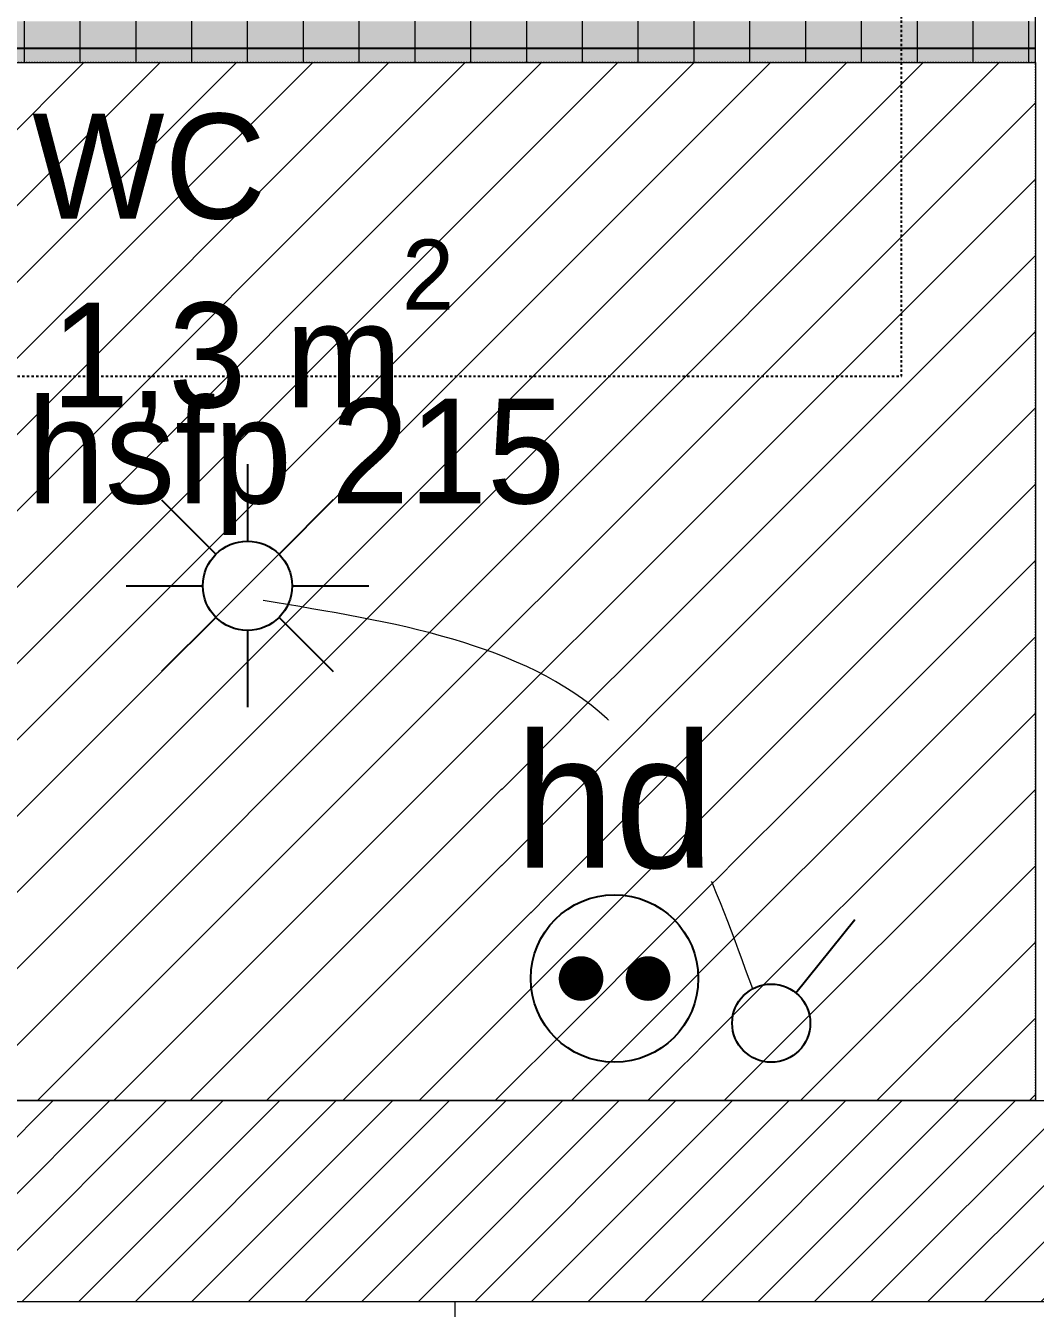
# Model space of a CAD drawing. Header units: centimetres. Extents: x 1724 to 19617, y -6503 to 8072.
# Drawn here: x 5342.6 to 5433.1, y 4278.8 to 4393.8 of the extents above; entities that cross this region are included whole.
import ezdxf

# ---------------------------------------------------------------- set-up
doc = ezdxf.new("R2010")
doc.units = ezdxf.units.CM
doc.linetypes.add('Style de ligne -1', pattern=[0.41664, 0.20828, -0.20836])
doc.linetypes.add('Style de ligne -5', pattern=[0.20828, 0.069425, -0.138855])
for name, color, linetype in [('B aménagement intérieur', 252, 'Continuous'), ('B Général', 252, 'Continuous'), ('C ANNOTATIONS-prestations', 252, 'Continuous'), ('C ANNOTATIONS-texte', 252, 'Continuous'), ('C ANNOTATIONS-texte surfaces', 252, 'Continuous'), ('D SURFACES-shab', 252, 'Continuous'), ('F REMPLISSAGE-vert hachuré', 252, 'Continuous'), ('prlm-ELEC-CFO', 1, 'Continuous')]:
    doc.layers.add(name, color=color, linetype=linetype)
for name, color, linetype, lineweight in [('B Faux plafonds-1', 7, 'Continuous', 5), ('B GÈnÈral', 7, 'Continuous', 5), ('C ANNOTATIONS-prestations-1', 7, 'Continuous', 5), ('F REMPLISSAGE-vert hachurÈ', 7, 'Continuous', 5)]:
    doc.layers.add(name, color=color, linetype=linetype, lineweight=lineweight)
doc.styles.add('Eurostile', font='Eurosti.TTF')
doc.styles.add('prlm-elec-cfo', font='comic.ttf', dxfattribs={"height": 12})
pattern_1 = [(90, (5697.509, 4697.229), (5, -5e-14), [])]

# ---------------------------------------------------------------- blocks, each defined once
blk = doc.blocks.new('xi.SPOT')
at = {"color": 0, "lineweight": 5}
blk.add_wipeout([(-4, 0), (-2.83, -2.83), (0, -4), (2.83, -2.83), (4, 0), (2.83, 2.83), (0, 4), (-2.83, 2.83)], dxfattribs=at).dxf.layer = 'prlm-ELEC-CFO'
at = {"layer": 'prlm-ELEC-CFO', "color": 0, "linetype": 'ByBlock', "lineweight": -2, "flags": 128}
for points in [[(0, 10.88), (0, 4)], [(-7.69, 7.69), (-2.83, 2.83)], [(7.69, 7.69), (2.83, 2.83)], [(-10.88, 0), (-4, 0)], [(4, 0), (10.88, 0)], [(-2.83, -2.83), (-7.69, -7.69)], [(2.83, -2.83), (7.69, -7.69)], [(0, -4), (0, -10.88)]]:
    blk.add_lwpolyline(points, dxfattribs=at)
at = {"layer": 'prlm-ELEC-CFO', "color": 0, "linetype": 'ByBlock', "lineweight": -2}
blk.add_circle((0, 0), 4, dxfattribs=at)
blk = doc.blocks.new('xi.SA')
at = {"layer": 'prlm-ELEC-CFO', "color": 0}
blk.add_lwpolyline([(0.2, -1.28), (5.5, 5.28)], dxfattribs=at)
blk.add_circle((-2, -4), 3.5, dxfattribs=at)
blk = doc.blocks.new('xi.PCHD')
at = {"color": 0, "lineweight": 5}
blk.add_wipeout([(-7.5, -7.5), (7.5, -7.5), (7.5, 7.5), (-7.5, 7.5)], dxfattribs=at).dxf.layer = 'prlm-ELEC-CFO'
at = {"layer": 'prlm-ELEC-CFO', "color": 0, "linetype": 'ByBlock', "lineweight": 5, "const_width": 2}
for points in [[(-4, 0, 1), (-2, 0, 1)], [(2, 0, 1), (4, 0, 1)]]:
    blk.add_lwpolyline(points, format="xyb", close=True, dxfattribs=at)
at = {"layer": 'prlm-ELEC-CFO', "color": 0, "linetype": 'ByBlock', "lineweight": -2}
blk.add_circle((0, 0), 7.5, dxfattribs=at)
blk = doc.blocks.new('WC-plan-PMR')
at = {"layer": 'B Général', "color": 154, "linetype": 'Style de ligne -1', "true_color": 0x0053a6, "flags": 128}
blk.add_lwpolyline([(-114.5, 112.5), (15.5, 112.5), (15.5, 32.5), (-114.5, 32.5)], close=True, dxfattribs=at)

msp = doc.modelspace()

# ---------------------------------------------------------------- hatches: boundary and pattern name
at = {"layer": 'B GÈnÈral', "linetype": 'Continuous', "lineweight": 5}
h = msp.add_hatch(dxfattribs=at)
h.set_pattern_fill('50_BETON', style=0, pattern_type=2)
h.set_pattern_definition([(45, (0.0456, -2.938), (2.4253472, -2.6458333), [])])
h.paths.add_polyline_path([(5150.087, 4297.451), (5150.087, 4279.451), (5561.472, 4279.451), (5561.472, 4297.451)])
at = {"layer": 'F REMPLISSAGE-vert hachurÈ', "linetype": 'Continuous', "lineweight": 0, "true_color": 0x99aa00}
for points in [[(5291.084, 4394.151), (5291.084, 4391.751), (5433.084, 4391.751), (5433.084, 4394.151)], [(5291.084, 4391.751), (5291.084, 4390.451), (5433.084, 4390.451), (5433.084, 4391.751)]]:
    msp.add_hatch(color=54, dxfattribs=at).paths.add_polyline_path(points)
at = {"layer": 'F REMPLISSAGE-vert hachurÈ', "linetype": 'Continuous', "lineweight": 5, "true_color": 0x004400}
h = msp.add_hatch(dxfattribs=at)
h.set_pattern_fill('90-0_5 HYDROFUGE_0_5', color=98, style=0, pattern_type=2)
h.set_pattern_definition(pattern_1)
h.paths.add_polyline_path([(5291.084, 4394.151), (5291.084, 4391.751), (5433.084, 4391.751), (5433.084, 4394.151)])
h = msp.add_hatch(dxfattribs=at)
h.set_pattern_fill('90-0_5 HYDROFUGE_0_5', color=98, style=0, pattern_type=2)
h.set_pattern_definition(pattern_1)
h.paths.add_polyline_path([(5291.084, 4391.751), (5291.084, 4390.451), (5433.084, 4390.451), (5433.084, 4391.751)])

# ---------------------------------------------------------------- linework, layer by layer
at = {"layer": 'B Général', "color": 98, "linetype": 'Continuous', "lineweight": 13, "true_color": 0x004400}
for p, q in [((5433.084, 4390.451), (5433.084, 4395.451)), ((5291.084, 4390.451), (5433.084, 4390.451))]:
    msp.add_line(p, q, dxfattribs=at)
at = {"layer": 'B Général', "color": 7, "linetype": 'Continuous', "lineweight": 18}
for p, q in [((5203.087, 4297.451), (5561.472, 4297.451)), ((5150.087, 4279.451), (5561.472, 4279.451))]:
    msp.add_line(p, q, dxfattribs=at)
at = {"layer": 'B Général', "color": 7, "linetype": 'Continuous', "lineweight": 5}
for p, q in [((5203.087, 4297.451), (5561.472, 4297.451)), ((5150.087, 4279.451), (5561.472, 4279.451))]:
    msp.add_line(p, q, dxfattribs=at)
at = {"layer": 'F REMPLISSAGE-vert hachuré'}
msp.add_line((5291.084, 4391.751), (5433.084, 4391.751), dxfattribs=at)
at = {"layer": 'F REMPLISSAGE-vert hachuré', "color": 98, "linetype": 'Continuous', "lineweight": 13, "true_color": 0x004400}
msp.add_line((5291.084, 4390.451), (5433.084, 4390.451), dxfattribs=at)

# ---------------------------------------------------------------- block references
at = {"layer": 'prlm-ELEC-CFO'}
for name, p in [('xi.SPOT', (5362.495, 4343.575)), ('xi.SA', (5411.419, 4308.389))]:
    msp.add_blockref(name, p, dxfattribs=at)

# ---------------------------------------------------------------- texts
at = {"layer": 'C ANNOTATIONS-texte', "insert": (5353.674, 4376.34), "char_height": 9.3982, "attachment_point": 8, "line_spacing_factor": 0.895453, "style": 'Eurostile'}
msp.add_mtext('WC', dxfattribs=at)
at = {"layer": 'C ANNOTATIONS-texte surfaces', "insert": (5362.964, 4374.59), "char_height": 9.39822, "attachment_point": 2, "line_spacing_factor": 0.895453, "style": 'Eurostile'}
msp.add_mtext('1,3 m{\\H0.6667x;\\S2^ ;}', dxfattribs=at)

# ---------------------------------------------------------------- next in the draw order: linework, layer by layer
at = {"layer": 'prlm-ELEC-CFO', "lineweight": 13}
msp.add_spline([(5407.759, 4307.47), (5394.733, 4331.649), (5363.898, 4342.243)], degree=3, dxfattribs=at)

# ---------------------------------------------------------------- next in the draw order: texts
at = {"layer": 'C ANNOTATIONS-prestations', "insert": (5342.737, 4348.118), "char_height": 9.3982, "width": 64.25513, "attachment_point": 7, "line_spacing_factor": 0.895453, "style": 'Eurostile'}
msp.add_mtext('hsfp 215', dxfattribs=at)

# ---------------------------------------------------------------- next in the draw order: block references
at = {"layer": 'prlm-ELEC-CFO'}
msp.add_blockref('xi.PCHD', (5395.384, 4308.389), dxfattribs=at)

# ---------------------------------------------------------------- next in the draw order: texts
at = {"layer": 'prlm-ELEC-CFO', "lineweight": 20, "insert": (5395.384, 4324.221), "char_height": 12, "attachment_point": 5, "line_spacing_factor": 0.8, "style": 'prlm-elec-cfo', "bg_fill": 3, "box_fill_scale": 1.1, "bg_fill_color": 256, "bg_fill_transparency": 0}
msp.add_mtext('hd', dxfattribs=at)

# ---------------------------------------------------------------- next in the draw order: hatches: boundary and pattern name
at = {"layer": 'B Faux plafonds-1', "linetype": 'Continuous', "lineweight": 5, "true_color": 0xaaaaaa}
h = msp.add_hatch(dxfattribs=at)
h.set_pattern_fill('F_P__SOFFITE', color=253, style=0, pattern_type=2)
h.set_pattern_definition([(45, (5697.509, 4699.116), (-3.527778, 3.30729), [])])
h.paths.add_polyline_path([(5291.084, 4297.451), (5433.084, 4297.451), (5433.084, 4390.451), (5291.084, 4390.451)])
at = {"layer": 'C ANNOTATIONS-prestations-1', "linetype": 'Continuous', "lineweight": 9, "true_color": 0x989898}
h = msp.add_hatch(dxfattribs=at)
h.set_pattern_fill('DALETTES TERRASSE 50X50', color=252, scale=1.406016, style=0, pattern_type=2)
h.set_pattern_definition([(0, (4678.046, 4149.45), (4e-15, -70.3008), []), (270, (4678.046, 4149.45), (70.3008, 0), [])])
h.paths.add_polyline_path([(5175.064, 2609.351), (5175.076, 3514.451), (5185.098, 3514.451), (5185.087, 4149.451), (7612.53, 4149.451), (7612.53, 4279.451), (5150.087, 4279.451), (5150.087, 4684.951), (5020.01, 4685.039), (5020.01, 4327.451), (4835.01, 4327.451), (4835.01, 4214.95), (4875.884, 4156.927), (4911.686, 4097.061), (4942.417, 4035.352), (4968.077, 3971.801), (4988.667, 3906.408), (5004.185, 3839.172), (5014.632, 3770.094), (5020.008, 3699.174), (5020.008, 3425.401), (4986.156, 3334.878), (4944.546, 3240.451), (4343.119, 3240.451), (4343.119, 3192.545), (4272.488, 3192.545), (4272.488, 3240.451), (3830.996, 3240.451), (3830.995, 2607.579), (4677.01, 2608.695), (4677.01, 2660.465), (4743.01, 2660.465), (4743.01, 2608.782)])

# ---------------------------------------------------------------- next in the draw order: linework, layer by layer
at = {"layer": 'B aménagement intérieur', "color": 7, "linetype": 'Style de ligne -5', "lineweight": 5, "flags": 128}
msp.add_lwpolyline([(5291.084, 4297.451), (5433.084, 4297.451), (5433.084, 4390.451), (5291.084, 4390.451)], close=True, dxfattribs=at)
at = {"layer": 'D SURFACES-shab', "lineweight": 18, "flags": 128}
msp.add_lwpolyline([(5291.084, 4390.451), (5433.084, 4390.451), (5433.084, 4297.451), (5291.084, 4297.451)], close=True, dxfattribs=at)

# ---------------------------------------------------------------- next in the draw order: block references
at = {"layer": 'B Général', "color": 7, "xscale": -1}
msp.add_blockref('WC-plan-PMR', (5306.584, 4329.851), dxfattribs=at)

doc.saveas('drawing.dxf')
